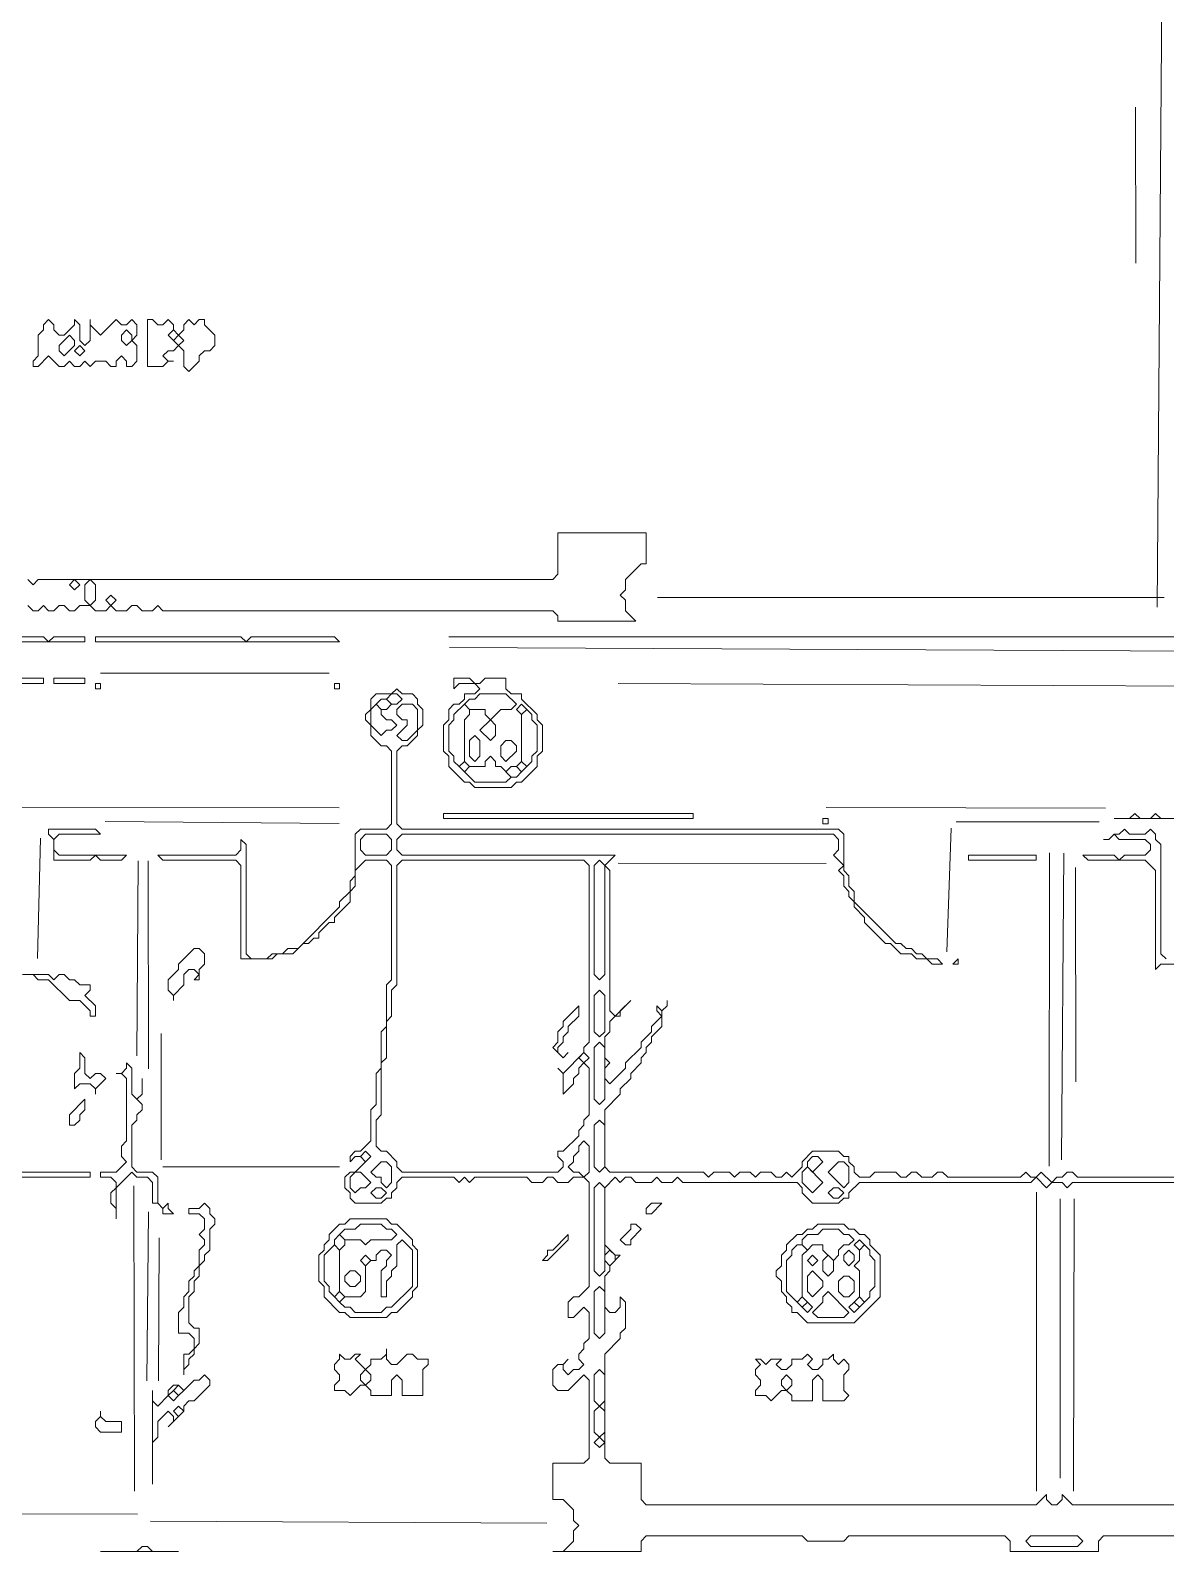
# Model space of a CAD drawing. Extents: x 10 to 1971, y 11 to 1392.
# Drawn here: x 997.5 to 1215.9, y 476 to 768.6 of the extents above; entities that cross this region are included whole.
import ezdxf

# ---------------------------------------------------------------- set-up
doc = ezdxf.new("R2010")
doc.units = 0
for name, color, linetype, lineweight in [('TEXT_FALLBACK_OUTLINE', 2, 'Continuous', 0), ('TRACE_CURVE', 6, 'Continuous', 0), ('TRACE_STRAIGHT', 5, 'Continuous', 0), ('TRACE_TEXT_SYMBOL', 6, 'Continuous', 0)]:
    doc.layers.add(name, color=color, linetype=linetype, lineweight=lineweight)

msp = doc.modelspace()

# ---------------------------------------------------------------- linework, layer by layer
at = {"layer": 'TEXT_FALLBACK_OUTLINE', "color": 2}
for points in [[(1066, 515), (1066, 514), (1065, 513), (1063, 513), (1063, 512), (1062, 511), (1060, 513), (1061, 514), (1060, 514), (1059, 513), (1058, 513), (1057, 514), (1057, 513), (1056, 512), (1056, 511), (1057, 510), (1057, 509), (1056, 508), (1056, 507), (1058, 507), (1059, 506), (1061, 508), (1062, 508), (1063, 507), (1063, 506), (1067, 506), (1067, 509), (1068, 510), (1069, 509), (1069, 506), (1073, 506), (1073, 511), (1074, 512), (1074, 513), (1072, 513), (1071, 514), (1070, 514), (1068, 512), (1067, 512), (1066, 513)], [(1147, 514), (1146, 513), (1144, 513), (1144, 512), (1143, 511), (1142, 511), (1141, 512), (1142, 513), (1140, 513), (1139, 512), (1138, 513), (1137, 513), (1138, 512), (1137, 511), (1137, 510), (1138, 509), (1138, 508), (1137, 507), (1137, 506), (1139, 506), (1140, 505), (1142, 507), (1143, 507), (1144, 506), (1144, 505), (1148, 505), (1148, 509), (1149, 510), (1150, 509), (1150, 505), (1154, 505), (1155, 506), (1154, 507), (1154, 510), (1155, 511), (1155, 512), (1154, 513), (1153, 512), (1152, 513), (1152, 514), (1151, 513), (1150, 513), (1150, 512), (1149, 511), (1148, 511), (1147, 512), (1148, 513)], [(1061, 510), (1062, 511), (1063, 510), (1063, 509), (1062, 508), (1061, 509)], [(1142, 509), (1143, 510), (1144, 509), (1144, 508), (1143, 507), (1142, 508)]]:
    msp.add_lwpolyline(points, close=True, dxfattribs=at)
at = {"layer": 'TRACE_CURVE', "color": 6}
for points in [[(1068, 642), (1067, 641), (1064, 641), (1063, 640), (1063, 638), (1062, 637), (1062, 636), (1063, 635), (1063, 633), (1065, 631), (1066, 631), (1067, 630), (1067, 616), (1066, 615), (1061, 615), (1060, 614), (1060, 606), (1059, 605), (1059, 603), (1057, 601), (1057, 600), (1049, 592), (1047, 592), (1046, 591), (1044, 591), (1043, 590), (1040, 590), (1039, 591), (1039, 612), (1038, 613), (1038, 611), (1037, 610), (1022, 610), (1023, 609), (1037, 609), (1038, 608), (1038, 590), (1044, 590), (1045, 591), (1048, 591), (1050, 593), (1051, 593), (1052, 594), (1053, 594), (1053, 595), (1055, 597), (1056, 597), (1056, 598), (1059, 601), (1059, 603), (1060, 604), (1060, 607), (1062, 609), (1066, 609), (1067, 608), (1067, 586), (1066, 585), (1066, 577), (1065, 576), (1065, 569), (1064, 568), (1064, 562), (1063, 561), (1063, 555)], [(1165, 593), (1164, 593), (1156, 601), (1156, 603), (1155, 604), (1155, 606), (1154, 607), (1154, 614), (1153, 615), (1069, 615), (1068, 616), (1068, 630), (1069, 631), (1070, 631), (1072, 633), (1072, 634), (1073, 635), (1073, 638), (1072, 639), (1072, 640), (1071, 641), (1069, 641), (1068, 642)], [(1119, 580), (1120, 581), (1120, 582), (1120, 581), (1119, 580), (1118, 581), (1118, 580), (1119, 579), (1117, 577), (1117, 576), (1115, 574), (1115, 573), (1112, 570), (1112, 569), (1109, 566), (1108, 567), (1108, 569), (1109, 570), (1108, 571), (1108, 575), (1109, 576), (1109, 578), (1110, 579), (1111, 579), (1111, 580), (1113, 582), (1110, 579), (1109, 580), (1109, 607), (1108, 608), (1110, 610), (1069, 610), (1068, 611), (1068, 613), (1069, 614), (1152, 614), (1153, 613), (1153, 611), (1152, 610), (1154, 608), (1153, 607), (1154, 606), (1154, 604), (1155, 603), (1155, 602), (1156, 601), (1156, 600), (1158, 598), (1158, 597), (1162, 593), (1163, 593), (1165, 591), (1167, 591), (1168, 590), (1170, 590), (1171, 589), (1173, 589), (1172, 590), (1170, 590), (1169, 591), (1168, 591), (1167, 592), (1166, 592), (1165, 593)], [(996, 587), (998, 587), (999, 586), (1001, 586), (1005, 582), (1007, 582), (1009, 580), (1009, 579), (1010, 579), (1010, 581), (1008, 583), (1009, 584), (1009, 585), (1007, 585), (1006, 586), (1005, 586), (1004, 587), (1003, 587), (1002, 586), (1001, 587), (997, 587)], [(1235, 548), (1199, 548), (1198, 549), (1197, 549), (1196, 548), (1195, 548), (1194, 547), (1192, 549), (1191, 548), (1190, 548), (1189, 549), (1188, 548), (1174, 548), (1173, 549), (1172, 549), (1171, 548), (1169, 548), (1168, 549), (1167, 549), (1166, 548), (1165, 548), (1164, 549), (1160, 549), (1159, 548), (1157, 548), (1156, 549), (1156, 550), (1155, 551), (1155, 552), (1154, 552), (1153, 553), (1148, 553), (1146, 551), (1146, 550), (1144, 548), (1143, 549), (1142, 548), (1141, 548), (1140, 549), (1138, 549), (1137, 548), (1136, 549), (1134, 549), (1133, 548), (1132, 549), (1129, 549), (1128, 548), (1127, 549), (1109, 549), (1108, 550), (1108, 561), (1111, 564), (1111, 565), (1113, 567), (1113, 568), (1115, 570), (1115, 571), (1116, 572), (1116, 573), (1117, 574), (1117, 575), (1119, 577), (1119, 580)], [(1063, 555), (1061, 553), (1060, 553), (1059, 552), (1059, 551), (1060, 552), (1061, 552), (1062, 551), (1060, 549), (1059, 549), (1058, 548), (1058, 546), (1059, 545), (1059, 544), (1060, 543), (1065, 543), (1066, 544), (1067, 544), (1067, 545), (1068, 546), (1068, 547), (1069, 548), (1079, 548), (1080, 547), (1081, 548), (1082, 547), (1083, 548), (1093, 548), (1094, 547), (1096, 547), (1097, 548), (1098, 548), (1099, 547), (1101, 547), (1102, 548), (1104, 548), (1105, 547), (1105, 527), (1103, 525), (1102, 525), (1101, 524), (1101, 521), (1102, 521), (1104, 523), (1105, 522), (1105, 517), (1104, 516), (1104, 515), (1103, 514), (1103, 513), (1104, 512), (1103, 511), (1102, 511), (1101, 510), (1100, 511), (1100, 512), (1101, 513), (1100, 512), (1099, 512), (1098, 511), (1098, 508), (1099, 507), (1101, 507), (1104, 510)], [(982, 548), (1009, 548), (1009, 549), (982, 549)], [(1245, 485), (1198, 485), (1196, 487), (1196, 486), (1195, 485), (1194, 485), (1193, 486), (1193, 487), (1191, 485), (1116, 485), (1115, 486), (1115, 493), (1109, 493), (1108, 494), (1108, 514), (1111, 517), (1111, 518), (1112, 519), (1112, 524), (1111, 525), (1111, 523), (1110, 522), (1109, 522), (1108, 523), (1108, 529), (1109, 530), (1109, 531), (1111, 533), (1110, 533), (1108, 535), (1108, 546), (1110, 548), (1111, 547), (1112, 548), (1113, 548), (1114, 547), (1117, 547), (1118, 548), (1119, 547), (1121, 547), (1122, 548), (1123, 547), (1145, 547), (1146, 546), (1146, 545), (1148, 543), (1153, 543), (1154, 544), (1155, 544), (1155, 545), (1157, 547), (1190, 547), (1191, 548), (1193, 546), (1194, 547), (1196, 547), (1197, 546), (1198, 547), (1239, 547)], [(1104, 510), (1105, 509), (1105, 494), (1104, 493), (1098, 493), (1098, 486), (1100, 486), (1102, 484), (1102, 482), (1103, 481), (1102, 480), (1102, 478), (1100, 476), (1098, 476), (1115, 476), (1115, 478), (1116, 479), (1146, 479), (1147, 478), (1154, 478), (1155, 479), (1185, 479), (1186, 478), (1186, 476), (1203, 476), (1203, 478), (1204, 479), (1233, 479)]]:
    msp.add_lwpolyline(points, dxfattribs=at)
for points in [[(1066, 640), (1067, 641), (1068, 641), (1069, 640), (1068, 639), (1067, 639)], [(1063, 638), (1064, 639), (1065, 638), (1065, 637), (1066, 636), (1067, 636), (1068, 635), (1067, 634), (1066, 634), (1065, 633), (1063, 635)], [(1064, 639), (1065, 640), (1066, 640), (1067, 639), (1066, 638), (1065, 638)], [(1068, 638), (1069, 639), (1071, 639), (1072, 638), (1072, 634), (1070, 632), (1069, 632), (1068, 633), (1070, 635), (1070, 636), (1069, 636), (1068, 637)], [(1061, 613), (1062, 614), (1066, 614), (1067, 613), (1067, 611), (1066, 610), (1062, 610), (1061, 611)], [(1068, 608), (1069, 609), (1104, 609), (1105, 608), (1105, 574), (1104, 573), (1104, 572), (1100, 568), (1099, 569), (1100, 568), (1100, 564), (1102, 566), (1102, 567), (1103, 568), (1103, 569), (1104, 570), (1105, 569), (1105, 560), (1104, 559), (1104, 558), (1103, 557), (1103, 556), (1100, 553), (1099, 553), (1099, 552), (1100, 551), (1100, 550), (1099, 549), (1069, 549), (1068, 550), (1068, 551), (1066, 553), (1065, 553), (1064, 554), (1064, 559), (1065, 560), (1065, 570), (1066, 571), (1066, 578), (1067, 579), (1067, 584), (1068, 585)], [(1106, 608), (1107, 609), (1108, 608), (1108, 587), (1107, 586), (1106, 587)], [(1106, 583), (1107, 584), (1108, 583), (1108, 576), (1107, 575), (1106, 576)], [(1106, 573), (1107, 574), (1108, 573), (1108, 563), (1107, 562), (1106, 563)], [(1103, 571), (1104, 572), (1105, 571), (1104, 570)], [(1106, 558), (1107, 559), (1108, 558), (1108, 550), (1107, 549), (1106, 550)], [(1103, 554), (1104, 555), (1105, 554), (1105, 549), (1104, 548), (1103, 549), (1102, 549), (1101, 550), (1102, 551), (1102, 552), (1103, 553)], [(1061, 552), (1062, 553), (1063, 552), (1062, 551)], [(1065, 551), (1066, 551), (1067, 550), (1067, 547), (1066, 546), (1065, 547), (1065, 548), (1064, 548), (1063, 549)], [(1147, 551), (1148, 552), (1149, 552), (1150, 551), (1148, 549), (1147, 550)], [(1153, 551), (1154, 551), (1155, 550), (1155, 547), (1154, 546), (1151, 549)], [(1059, 548), (1060, 549), (1061, 549), (1063, 547), (1062, 546), (1061, 546), (1060, 545), (1059, 546)], [(1146, 549), (1147, 550), (1150, 547), (1148, 545), (1146, 547)], [(1063, 545), (1064, 546), (1065, 546), (1066, 545), (1065, 544), (1064, 544)], [(1106, 546), (1107, 547), (1108, 546), (1108, 530), (1107, 529), (1106, 530)], [(1151, 545), (1152, 546), (1153, 546), (1154, 545), (1153, 544), (1152, 544)], [(1108, 533), (1109, 534), (1110, 533), (1110, 532), (1109, 531), (1108, 532)], [(1106, 526), (1107, 527), (1108, 526), (1108, 518), (1107, 517), (1106, 518)], [(1106, 510), (1107, 511), (1108, 510), (1108, 505), (1107, 504), (1106, 505)], [(1106, 503), (1107, 504), (1108, 503), (1108, 499), (1107, 498), (1106, 499)], [(1106, 497), (1107, 498), (1108, 497), (1107, 496)], [(1189, 478), (1190, 479), (1199, 479), (1200, 478), (1199, 477), (1190, 477)]]:
    msp.add_lwpolyline(points, close=True, dxfattribs=at)
at = {"layer": 'TRACE_STRAIGHT', "color": 5}
for p, q in [((1214.3, 657.65), (1215.83, 852.65)), ((1210.15, 753.88), (1210.17, 723.87)), ((1118.13, 659.56), (1215.63, 659.55)), ((1078, 652), (1226, 652)), ((1078.12, 649.94), (1226.88, 649.2)), ((1011, 645), (1055, 645)), ((1110.61, 642.98), (1236.86, 642.42)), ((986.87, 619.11), (1056.88, 619.1)), ((1150.62, 619.15), (1204.38, 619.04)), ((1011.88, 616.45), (1056.88, 616.06)), ((1173.81, 591.4), (1174.66, 615.16)), ((1175.62, 616.38), (1203.12, 616.38)), ((998.86, 590.11), (999.42, 613.23)), ((1017.95, 571.38), (1018.2, 608.87)), ((1020.17, 608.88), (1020.22, 568.87)), ((1193.54, 550.12), (1193.58, 610.39)), ((1195.91, 551.37), (1196.32, 610.37)), ((1110.62, 608.43), (1150.63, 608.37)), ((1198.58, 607.63), (1198.62, 566.37)), ((1022.64, 551.37), (1022.65, 575.68)), ((1023, 550), (1057, 550)), ((1017.38, 546.38), (1017.52, 487.62)), ((1191.09, 545.12), (1191.09, 487.62)), ((1019.88, 508.87), (1020.2, 541.38)), ((1195.62, 543.88), (1195.62, 490.12)), ((1198.2, 487.62), (1198.32, 543.88)), ((1022.17, 508.87), (1022.3, 536.38)), ((851.87, 483.68), (1018.12, 483.18)), ((1020.6, 481.88), (1096.86, 481.48))]:
    msp.add_line(p, q, dxfattribs=at)
at = {"layer": 'TRACE_TEXT_SYMBOL', "color": 6}
for points in [[(1001, 713), (1000, 712), (1000, 711), (999, 710), (999, 706), (998, 705), (998, 704), (999, 704), (1001, 706), (1003, 704), (1004, 704), (1005, 705), (1006, 704), (1007, 704), (1008, 705), (1009, 704), (1010, 705), (1012, 705), (1013, 704), (1014, 704), (1014, 705), (1015, 706), (1016, 705), (1016, 704), (1017, 704), (1018, 705), (1018, 708), (1017, 709), (1018, 710), (1018, 712), (1017, 713), (1016, 712), (1015, 712), (1014, 713), (1011, 710), (1009, 712), (1009, 713), (1009, 709), (1008, 708), (1007, 709), (1007, 712), (1006, 713), (1006, 712), (1004, 710), (1003, 710), (1002, 711), (1002, 712)], [(1020, 713), (1020, 704), (1023, 704), (1024, 705), (1025, 705), (1024, 705), (1023, 706), (1024, 707), (1025, 707), (1026, 708), (1027, 707), (1027, 704), (1028, 703), (1030, 705), (1030, 706), (1031, 707), (1032, 707), (1033, 708), (1033, 710), (1031, 712), (1031, 713), (1030, 713), (1029, 712), (1028, 713), (1027, 712), (1027, 711), (1026, 710), (1025, 711), (1025, 712), (1024, 713), (1023, 712), (1022, 712), (1021, 713)], [(1005, 710), (1006, 709), (1006, 708), (1004, 706), (1003, 707), (1003, 708)], [(1015, 710), (1016, 711), (1017, 710), (1017, 709), (1016, 708), (1015, 709)], [(1024, 710), (1025, 711), (1026, 710), (1025, 709)], [(1025, 709), (1026, 710), (1027, 709), (1026, 708)], [(1006, 707), (1007, 708), (1008, 707), (1007, 706)], [(1005, 662), (1006, 663), (1007, 662), (1006, 661)], [(1008, 662), (1009, 663), (1010, 662), (1010, 659), (1009, 658), (1008, 659)], [(1012, 659), (1013, 660), (1014, 659), (1013, 658)], [(913, 652), (914, 651), (928, 651), (929, 652), (930, 651), (1008, 651), (1008, 652), (1002, 652), (1001, 651), (1000, 652)], [(1010, 652), (1010, 651), (1057, 651), (1056, 652), (1040, 652), (1039, 651), (1038, 652)], [(987, 649), (986, 648), (985, 648), (982, 645), (982, 642), (984, 640), (984, 639), (985, 639), (986, 638), (988, 638), (989, 639), (991, 639), (992, 640), (992, 641), (994, 643), (1000, 643), (1000, 644), (994, 644), (990, 648), (989, 648), (988, 649)], [(1002, 644), (1002, 643), (1008, 643), (1008, 644)], [(1079, 644), (1079, 642), (1080, 643), (1083, 643), (1084, 642), (1083, 641), (1081, 641), (1081, 640), (1080, 639), (1079, 639), (1078, 638), (1078, 636), (1077, 635), (1077, 630), (1078, 629), (1078, 627), (1081, 624), (1082, 624), (1083, 623), (1090, 623), (1091, 624), (1092, 624), (1095, 627), (1095, 629), (1096, 630), (1096, 635), (1095, 636), (1095, 637), (1092, 640), (1092, 641), (1090, 641), (1089, 642), (1089, 644), (1085, 644), (1084, 643), (1083, 643), (1082, 644)], [(1010, 643), (1011, 643), (1011, 642), (1010, 642)], [(1056, 643), (1057, 643), (1057, 642), (1056, 642)], [(1083, 640), (1084, 641), (1089, 641), (1091, 639), (1090, 638), (1088, 638), (1086, 636), (1085, 637), (1085, 638), (1082, 638), (1081, 639), (1082, 640)], [(1081, 639), (1082, 638), (1082, 637), (1081, 636), (1081, 628), (1080, 627), (1079, 628), (1079, 629), (1078, 630), (1078, 635), (1079, 636), (1079, 637)], [(1091, 638), (1092, 639), (1093, 638), (1092, 637)], [(1092, 637), (1093, 638), (1094, 637), (1094, 636), (1095, 635), (1095, 630), (1094, 629), (1094, 628), (1093, 627), (1092, 628)], [(1086, 636), (1087, 635), (1087, 633), (1086, 632), (1084, 634)], [(1082, 632), (1083, 633), (1084, 632), (1084, 629), (1083, 628), (1082, 629)], [(1088, 631), (1089, 632), (1090, 632), (1091, 631), (1091, 630), (1089, 628), (1088, 629)], [(1080, 627), (1081, 628), (1082, 627), (1081, 626)], [(1085, 628), (1086, 629), (1087, 628), (1087, 627), (1088, 627), (1090, 625), (1089, 624), (1083, 624), (1081, 626), (1082, 627), (1085, 627)], [(1089, 626), (1090, 627), (1091, 627), (1092, 626), (1091, 625), (1090, 625)], [(1091, 627), (1092, 628), (1093, 627), (1092, 626)], [(1077, 618), (1077, 617), (1125, 617), (1125, 618)], [(1001, 615), (1001, 614), (1002, 613), (1002, 609), (1009, 609), (1010, 610), (1011, 609), (1015, 609), (1016, 610), (1003, 610), (1002, 611), (1002, 613), (1003, 614), (1011, 614), (1010, 615)], [(1150, 617), (1151, 617), (1151, 616), (1150, 616)], [(1178, 610), (1178, 609), (1191, 609), (1191, 610)], [(1029, 592), (1026, 589), (1026, 588), (1024, 586), (1024, 584), (1025, 583), (1025, 582), (1025, 583), (1027, 585), (1027, 587), (1028, 588), (1029, 588), (1030, 587), (1029, 586), (1030, 586), (1030, 588), (1031, 589), (1031, 591), (1030, 592)], [(1176, 590), (1175, 589), (1176, 589)], [(1103, 581), (1100, 578), (1100, 577), (1099, 576), (1099, 574), (1098, 573), (1100, 571), (1101, 572), (1100, 571), (1099, 572), (1099, 573), (1100, 574), (1100, 575), (1101, 576), (1101, 577), (1103, 579)], [(1007, 572), (1007, 569), (1006, 568), (1006, 565), (1007, 566), (1009, 566), (1010, 565), (1010, 564), (1010, 565), (1012, 567), (1011, 568), (1010, 568), (1009, 567), (1008, 568), (1008, 571)], [(1016, 570), (1016, 569), (1015, 568), (1014, 568), (1015, 568), (1016, 567), (1016, 555), (1015, 554), (1015, 552), (1016, 551), (1014, 549), (1011, 549), (1011, 548), (1013, 548), (1014, 547), (1014, 546), (1013, 545), (1013, 543), (1014, 542), (1014, 540), (1014, 546), (1017, 549), (1018, 548), (1020, 548), (1021, 547), (1021, 543), (1022, 543), (1023, 542), (1023, 541), (1025, 541), (1024, 542), (1024, 543), (1023, 542), (1022, 543), (1022, 548), (1021, 549), (1018, 549), (1017, 550), (1017, 558), (1018, 559), (1018, 560), (1019, 561), (1019, 562), (1018, 563), (1019, 564), (1019, 567), (1019, 564), (1018, 563), (1017, 564), (1017, 569)], [(1008, 563), (1005, 560), (1005, 558), (1006, 558), (1007, 559), (1007, 560), (1008, 561)], [(1031, 543), (1030, 542), (1028, 542), (1028, 541), (1030, 541), (1031, 540), (1031, 538), (1030, 537), (1031, 536), (1031, 535), (1030, 534), (1030, 531), (1029, 530), (1029, 529), (1028, 528), (1028, 526), (1027, 525), (1027, 523), (1026, 522), (1026, 518), (1028, 518), (1029, 517), (1029, 515), (1028, 514), (1027, 514), (1027, 510), (1027, 511), (1028, 512), (1028, 513), (1029, 514), (1029, 515), (1030, 516), (1030, 519), (1029, 519), (1028, 520), (1028, 525), (1029, 526), (1029, 528), (1030, 529), (1030, 531), (1031, 532), (1031, 533), (1032, 534), (1032, 538), (1033, 539), (1033, 540), (1032, 541), (1032, 542)], [(1117, 543), (1116, 542), (1116, 541), (1117, 541), (1119, 543)], [(1059, 540), (1058, 539), (1057, 539), (1055, 537), (1055, 536), (1054, 535), (1054, 534), (1053, 533), (1053, 528), (1054, 527), (1054, 525), (1057, 522), (1058, 522), (1059, 521), (1066, 521), (1067, 522), (1068, 522), (1071, 525), (1071, 526), (1072, 527), (1072, 534), (1071, 535), (1071, 536), (1068, 539), (1067, 539), (1066, 540)], [(1060, 538), (1061, 539), (1065, 539), (1066, 538), (1067, 538), (1068, 537), (1067, 536), (1063, 536), (1062, 535), (1061, 536), (1058, 536), (1057, 537), (1058, 538)], [(1113, 539), (1113, 538), (1111, 536), (1112, 535), (1113, 535), (1113, 536), (1115, 538), (1114, 539)], [(1149, 539), (1148, 538), (1147, 538), (1146, 537), (1145, 537), (1143, 535), (1143, 534), (1142, 533), (1142, 531), (1141, 530), (1141, 529), (1142, 528), (1142, 526), (1143, 525), (1143, 524), (1144, 523), (1144, 522), (1145, 522), (1147, 520), (1156, 520), (1161, 525), (1161, 533), (1159, 535), (1159, 536), (1158, 537), (1157, 537), (1156, 538), (1155, 538), (1154, 539)], [(1056, 536), (1057, 537), (1058, 536), (1058, 535), (1057, 534), (1056, 535)], [(1068, 535), (1069, 536), (1071, 534), (1071, 527), (1067, 523), (1066, 523), (1065, 522), (1060, 522), (1059, 523), (1058, 523), (1057, 524), (1058, 525), (1061, 525), (1062, 526), (1062, 531), (1063, 532), (1064, 532), (1064, 533), (1065, 534), (1066, 534), (1067, 533), (1066, 532), (1066, 531), (1065, 530), (1065, 525), (1066, 525), (1066, 528), (1067, 529), (1067, 530), (1068, 531)], [(1101, 537), (1098, 534), (1097, 534), (1097, 533), (1096, 532), (1097, 532), (1101, 536)], [(1149, 537), (1150, 538), (1153, 538), (1154, 537), (1155, 537), (1156, 536), (1155, 535), (1154, 535), (1153, 534), (1153, 533), (1152, 532), (1150, 534), (1150, 535), (1148, 535), (1147, 534), (1146, 535), (1146, 536), (1147, 537)], [(1156, 535), (1157, 536), (1158, 535), (1157, 534)], [(1056, 535), (1057, 534), (1057, 526), (1056, 525), (1055, 526), (1055, 527), (1054, 528), (1054, 533)], [(1061, 532), (1062, 533), (1063, 532), (1062, 531)], [(1144, 534), (1145, 535), (1146, 535), (1147, 534), (1146, 533), (1146, 525), (1145, 524), (1143, 526), (1143, 532), (1144, 533)], [(1147, 532), (1148, 533), (1149, 532), (1148, 531)], [(1150, 532), (1151, 533), (1152, 532), (1152, 530), (1151, 529), (1150, 530)], [(1154, 533), (1155, 534), (1156, 533), (1156, 532), (1155, 531), (1154, 532)], [(1157, 534), (1158, 535), (1159, 534), (1159, 533), (1160, 532), (1160, 527), (1159, 526), (1159, 525), (1158, 524), (1157, 525), (1157, 530), (1156, 531), (1157, 532)], [(1058, 529), (1059, 530), (1060, 530), (1061, 529), (1061, 528), (1060, 527), (1059, 527), (1058, 528)], [(1147, 529), (1148, 530), (1150, 528), (1150, 527), (1148, 525), (1147, 526)], [(1153, 528), (1154, 529), (1155, 529), (1156, 528), (1156, 526), (1155, 525), (1154, 525), (1153, 526)], [(1056, 525), (1057, 526), (1058, 525), (1057, 524)], [(1145, 524), (1146, 525), (1147, 524), (1146, 523)], [(1146, 523), (1147, 524), (1148, 523), (1147, 522)], [(1150, 525), (1151, 526), (1155, 522), (1154, 521), (1149, 521), (1148, 522), (1150, 524)], [(1155, 523), (1156, 524), (1157, 523), (1156, 522)], [(1156, 524), (1157, 525), (1158, 524), (1157, 523)], [(1031, 510), (1030, 509), (1029, 509), (1027, 507), (1026, 508), (1025, 508), (1024, 507), (1024, 506), (1022, 504), (1021, 505), (1021, 507), (1021, 489), (1021, 497), (1022, 498), (1022, 501), (1024, 503), (1025, 502), (1025, 501), (1024, 500), (1027, 503), (1027, 504), (1028, 505), (1029, 505), (1032, 508), (1032, 509)], [(1024, 506), (1025, 507), (1026, 506), (1025, 505)], [(1025, 507), (1026, 508), (1027, 507), (1026, 506)], [(1025, 503), (1026, 504), (1027, 503), (1026, 502)], [(1011, 503), (1011, 502), (1010, 501), (1010, 500), (1011, 499), (1015, 499), (1015, 501), (1012, 501), (1011, 502)], [(1019, 477), (1018, 476), (1011, 476), (1026, 476), (1021, 476), (1020, 477)]]:
    msp.add_lwpolyline(points, close=True, dxfattribs=at)
for points in [[(997, 658), (998, 657), (999, 657), (1000, 658), (1001, 657), (1002, 657), (1003, 658), (1004, 658), (1005, 657), (1006, 657), (1007, 658), (1009, 658), (1010, 657), (1012, 657), (1013, 658), (1014, 657), (1016, 657), (1017, 658), (1018, 658), (1019, 657), (1021, 657), (1022, 658), (1023, 657), (1098, 657), (1099, 656), (1099, 655), (1114, 655), (1112, 657), (1112, 659), (1111, 660), (1112, 661), (1112, 663), (1115, 666), (1116, 666), (1116, 672)], [(1116, 672), (1099, 672), (1099, 664), (1098, 663), (999, 663), (998, 662), (997, 663)], [(1224, 617), (1215, 617), (1214, 618), (1213, 617), (1211, 617), (1210, 618), (1209, 617), (1206, 617), (1224, 617)], [(1216, 590), (1215, 591), (1215, 612), (1214, 613), (1214, 614), (1213, 615), (1212, 614), (1209, 614), (1208, 615), (1207, 614), (1206, 614), (1205, 613), (1204, 613), (1205, 613), (1206, 614), (1207, 613), (1212, 613), (1213, 612), (1213, 611), (1212, 610), (1208, 610), (1207, 609), (1206, 610), (1200, 610), (1201, 609), (1212, 609), (1214, 607), (1214, 588), (1215, 589), (1218, 589)]]:
    msp.add_lwpolyline(points, dxfattribs=at)

doc.saveas('drawing.dxf')
